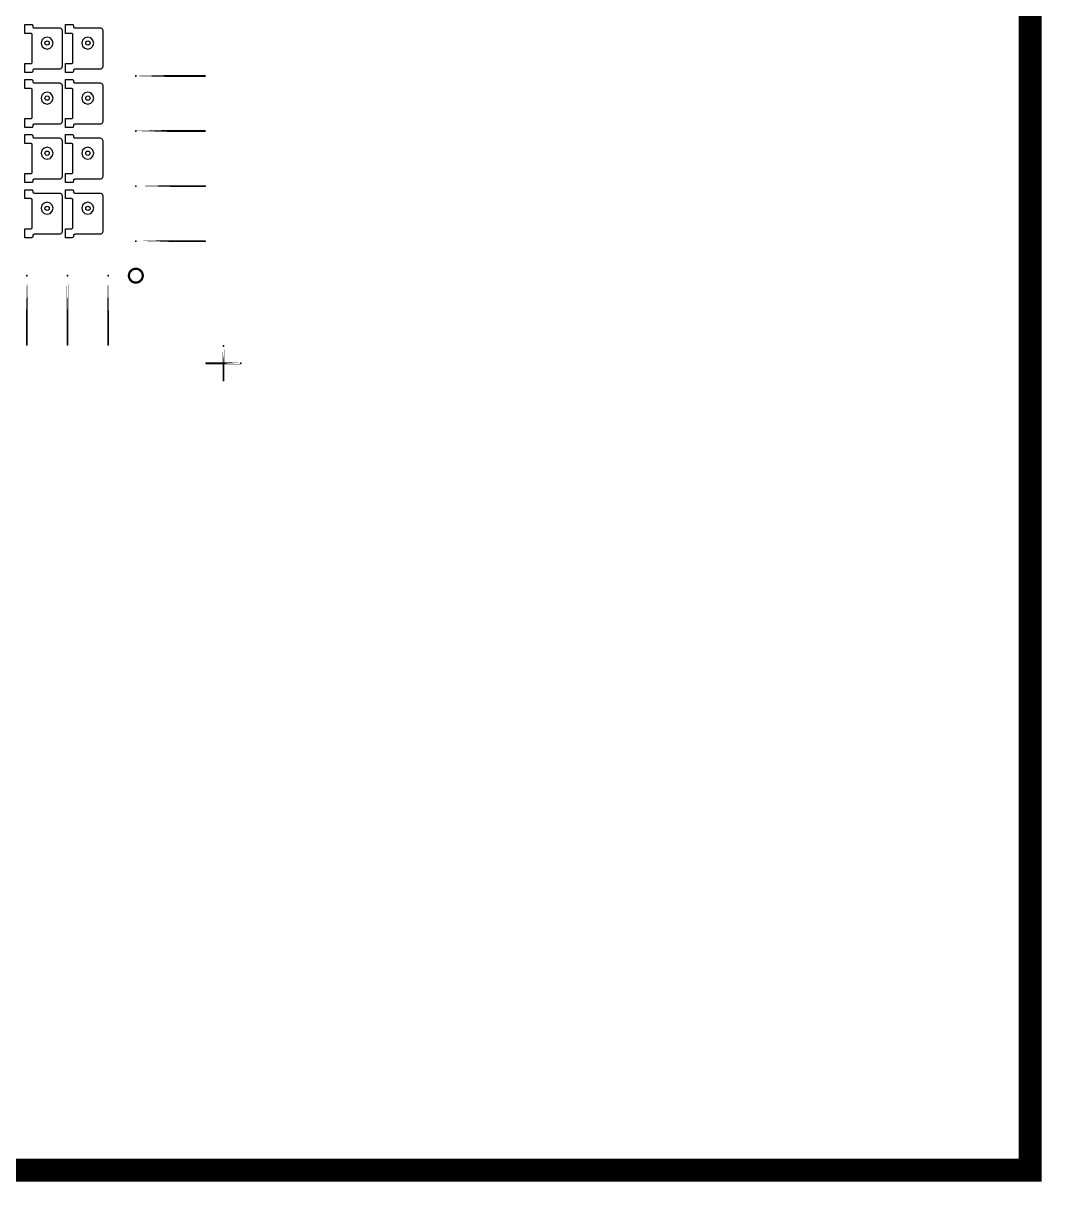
# Model space of a CAD drawing. Extents: x 11 to 212, y 11 to 212.
# Drawn here: x 167.5 to 211.7, y 10.7 to 61 of the extents above; entities that cross this region are included whole.
import ezdxf

# ---------------------------------------------------------------- set-up
doc = ezdxf.new("R2010")
doc.units = 0
doc.layers.get('0').update_dxf_attribs({"linetype": 'continuous'})
doc.layers.add('G', color=7, linetype='continuous')

# ---------------------------------------------------------------- blocks, each defined once
blk = doc.blocks.new('cutlineendpoint')
at = {"const_width": 0.04}
blk.add_lwpolyline([(-0.02, 0, 1), (0.02, 0, 1)], format="xyb", close=True, dxfattribs=at)

msp = doc.modelspace()

# ---------------------------------------------------------------- linework, layer by layer
at = {"layer": 'G'}
for points, const_width in [([(11.2, 211.2), (211.2, 211.2), (211.2, 11.2), (11.2, 11.2)], 1), ([(172.4, 58.659), (175.4, 58.659)], 0.08), ([(172.4, 56.271), (175.4, 56.271)], 0.08), ([(172.4, 53.882), (175.4, 53.882)], 0.08), ([(172.4, 51.494), (175.4, 51.494)], 0.08), ([(167.671, 50), (167.671, 47)], 0.08), ([(169.435, 50), (169.435, 47)], 0.08), ([(171.2, 50), (171.2, 47)], 0.08), ([(176.2, 46.95), (176.2, 45.45)], 0.08), ([(176.95, 46.2), (175.45, 46.2)], 0.08)]:
    msp.add_lwpolyline(points, close=True, dxfattribs=dict(at, const_width=const_width))
for points in [[(167.847, 59.2), (167.862, 59.202), (167.876, 59.208), (167.889, 59.217), (167.898, 59.229), (167.904, 59.244), (167.906, 59.259), (167.906, 60.447), (167.904, 60.462), (167.898, 60.476), (167.889, 60.489), (167.876, 60.498), (167.862, 60.504), (167.847, 60.506), (167.591, 60.506), (167.591, 60.894), (167.871, 60.894), (167.886, 60.892), (167.9, 60.886), (167.912, 60.877), (167.922, 60.865), (167.927, 60.851), (167.929, 60.835), (167.929, 60.806), (167.931, 60.791), (167.937, 60.776), (167.947, 60.764), (167.959, 60.755), (167.973, 60.749), (167.988, 60.747), (169.082, 60.747), (169.113, 60.743), (169.141, 60.731), (169.166, 60.713), (169.184, 60.688), (169.196, 60.66), (169.2, 60.629), (169.2, 59.076), (169.196, 59.046), (169.184, 59.018), (169.166, 58.993), (169.141, 58.975), (169.113, 58.963), (169.082, 58.959), (167.988, 58.959), (167.973, 58.957), (167.959, 58.951), (167.947, 58.942), (167.937, 58.929), (167.931, 58.915), (167.929, 58.9), (167.929, 58.871), (167.927, 58.855), (167.922, 58.841), (167.912, 58.829), (167.9, 58.82), (167.886, 58.814), (167.871, 58.812), (167.591, 58.812), (167.591, 59.2)], [(169.612, 59.2), (169.627, 59.202), (169.641, 59.208), (169.653, 59.217), (169.663, 59.229), (169.669, 59.244), (169.671, 59.259), (169.671, 60.447), (169.669, 60.462), (169.663, 60.476), (169.653, 60.489), (169.641, 60.498), (169.627, 60.504), (169.612, 60.506), (169.355, 60.506), (169.355, 60.894), (169.635, 60.894), (169.651, 60.892), (169.665, 60.886), (169.677, 60.877), (169.686, 60.865), (169.692, 60.851), (169.694, 60.835), (169.694, 60.806), (169.696, 60.791), (169.702, 60.776), (169.711, 60.764), (169.724, 60.755), (169.738, 60.749), (169.753, 60.747), (170.847, 60.747), (170.878, 60.743), (170.906, 60.731), (170.93, 60.713), (170.949, 60.688), (170.961, 60.66), (170.965, 60.629), (170.965, 59.076), (170.961, 59.046), (170.949, 59.018), (170.93, 58.993), (170.906, 58.975), (170.878, 58.963), (170.847, 58.959), (169.753, 58.959), (169.738, 58.957), (169.724, 58.951), (169.711, 58.942), (169.702, 58.929), (169.696, 58.915), (169.694, 58.9), (169.694, 58.871), (169.692, 58.855), (169.686, 58.841), (169.677, 58.829), (169.665, 58.82), (169.651, 58.814), (169.635, 58.812), (169.355, 58.812), (169.355, 59.2)], [(168.777, 59.959), (168.812, 60.088), (168.777, 60.218), (168.682, 60.312), (168.553, 60.347), (168.424, 60.312), (168.329, 60.218), (168.294, 60.088), (168.329, 59.959), (168.424, 59.864), (168.553, 59.829), (168.682, 59.864)], [(170.542, 59.959), (170.576, 60.088), (170.542, 60.218), (170.447, 60.312), (170.318, 60.347), (170.188, 60.312), (170.093, 60.218), (170.059, 60.088), (170.093, 59.959), (170.188, 59.864), (170.318, 59.829), (170.447, 59.864)], [(168.647, 60.088), (168.634, 60.041), (168.6, 60.007), (168.553, 59.994), (168.506, 60.007), (168.471, 60.041), (168.459, 60.088), (168.471, 60.135), (168.506, 60.17), (168.553, 60.182), (168.6, 60.17), (168.634, 60.135)], [(170.412, 60.088), (170.399, 60.041), (170.365, 60.007), (170.318, 59.994), (170.271, 60.007), (170.236, 60.041), (170.224, 60.088), (170.236, 60.135), (170.271, 60.17), (170.318, 60.182), (170.365, 60.17), (170.399, 60.135)], [(167.847, 56.812), (167.862, 56.814), (167.876, 56.82), (167.889, 56.829), (167.898, 56.841), (167.904, 56.855), (167.906, 56.871), (167.906, 58.059), (167.904, 58.074), (167.898, 58.088), (167.889, 58.1), (167.876, 58.11), (167.862, 58.116), (167.847, 58.118), (167.591, 58.118), (167.591, 58.506), (167.871, 58.506), (167.886, 58.504), (167.9, 58.498), (167.912, 58.489), (167.922, 58.476), (167.927, 58.462), (167.929, 58.447), (167.929, 58.418), (167.931, 58.402), (167.937, 58.388), (167.947, 58.376), (167.959, 58.367), (167.973, 58.361), (167.988, 58.359), (169.082, 58.359), (169.113, 58.355), (169.141, 58.343), (169.166, 58.324), (169.184, 58.3), (169.196, 58.272), (169.2, 58.241), (169.2, 56.688), (169.196, 56.658), (169.184, 56.629), (169.166, 56.605), (169.141, 56.586), (169.113, 56.575), (169.082, 56.571), (167.988, 56.571), (167.973, 56.569), (167.959, 56.563), (167.947, 56.553), (167.937, 56.541), (167.931, 56.527), (167.929, 56.512), (167.929, 56.482), (167.927, 56.467), (167.922, 56.453), (167.912, 56.441), (167.9, 56.431), (167.886, 56.426), (167.871, 56.424), (167.591, 56.424), (167.591, 56.812)], [(169.612, 56.812), (169.627, 56.814), (169.641, 56.82), (169.653, 56.829), (169.663, 56.841), (169.669, 56.855), (169.671, 56.871), (169.671, 58.059), (169.669, 58.074), (169.663, 58.088), (169.653, 58.1), (169.641, 58.11), (169.627, 58.116), (169.612, 58.118), (169.355, 58.118), (169.355, 58.506), (169.635, 58.506), (169.651, 58.504), (169.665, 58.498), (169.677, 58.489), (169.686, 58.476), (169.692, 58.462), (169.694, 58.447), (169.694, 58.418), (169.696, 58.402), (169.702, 58.388), (169.711, 58.376), (169.724, 58.367), (169.738, 58.361), (169.753, 58.359), (170.847, 58.359), (170.878, 58.355), (170.906, 58.343), (170.93, 58.324), (170.949, 58.3), (170.961, 58.272), (170.965, 58.241), (170.965, 56.688), (170.961, 56.658), (170.949, 56.629), (170.93, 56.605), (170.906, 56.586), (170.878, 56.575), (170.847, 56.571), (169.753, 56.571), (169.738, 56.569), (169.724, 56.563), (169.711, 56.553), (169.702, 56.541), (169.696, 56.527), (169.694, 56.512), (169.694, 56.482), (169.692, 56.467), (169.686, 56.453), (169.677, 56.441), (169.665, 56.431), (169.651, 56.426), (169.635, 56.424), (169.355, 56.424), (169.355, 56.812)], [(168.777, 57.571), (168.812, 57.7), (168.777, 57.829), (168.682, 57.924), (168.553, 57.959), (168.424, 57.924), (168.329, 57.829), (168.294, 57.7), (168.329, 57.571), (168.424, 57.476), (168.553, 57.441), (168.682, 57.476)], [(168.647, 57.7), (168.634, 57.653), (168.6, 57.618), (168.553, 57.606), (168.506, 57.618), (168.471, 57.653), (168.459, 57.7), (168.471, 57.747), (168.506, 57.782), (168.553, 57.794), (168.6, 57.782), (168.634, 57.747)], [(170.542, 57.571), (170.576, 57.7), (170.542, 57.829), (170.447, 57.924), (170.318, 57.959), (170.188, 57.924), (170.093, 57.829), (170.059, 57.7), (170.093, 57.571), (170.188, 57.476), (170.318, 57.441), (170.447, 57.476)], [(170.412, 57.7), (170.399, 57.653), (170.365, 57.618), (170.318, 57.606), (170.271, 57.618), (170.236, 57.653), (170.224, 57.7), (170.236, 57.747), (170.271, 57.782), (170.318, 57.794), (170.365, 57.782), (170.399, 57.747)], [(167.847, 54.424), (167.862, 54.426), (167.876, 54.431), (167.889, 54.441), (167.898, 54.453), (167.904, 54.467), (167.906, 54.482), (167.906, 55.671), (167.904, 55.686), (167.898, 55.7), (167.889, 55.712), (167.876, 55.722), (167.862, 55.727), (167.847, 55.729), (167.591, 55.729), (167.591, 56.118), (167.871, 56.118), (167.886, 56.116), (167.9, 56.11), (167.912, 56.1), (167.922, 56.088), (167.927, 56.074), (167.929, 56.059), (167.929, 56.029), (167.931, 56.014), (167.937, 56), (167.947, 55.988), (167.959, 55.978), (167.973, 55.973), (167.988, 55.971), (169.082, 55.971), (169.113, 55.967), (169.141, 55.955), (169.166, 55.936), (169.184, 55.912), (169.196, 55.883), (169.2, 55.853), (169.2, 54.3), (169.196, 54.27), (169.184, 54.241), (169.166, 54.217), (169.141, 54.198), (169.113, 54.186), (169.082, 54.182), (167.988, 54.182), (167.973, 54.18), (167.959, 54.174), (167.947, 54.165), (167.937, 54.153), (167.931, 54.139), (167.929, 54.124), (167.929, 54.094), (167.927, 54.079), (167.922, 54.065), (167.912, 54.053), (167.9, 54.043), (167.886, 54.037), (167.871, 54.035), (167.591, 54.035), (167.591, 54.424)], [(169.612, 54.424), (169.627, 54.426), (169.641, 54.431), (169.653, 54.441), (169.663, 54.453), (169.669, 54.467), (169.671, 54.482), (169.671, 55.671), (169.669, 55.686), (169.663, 55.7), (169.653, 55.712), (169.641, 55.722), (169.627, 55.727), (169.612, 55.729), (169.355, 55.729), (169.355, 56.118), (169.635, 56.118), (169.651, 56.116), (169.665, 56.11), (169.677, 56.1), (169.686, 56.088), (169.692, 56.074), (169.694, 56.059), (169.694, 56.029), (169.696, 56.014), (169.702, 56), (169.711, 55.988), (169.724, 55.978), (169.738, 55.973), (169.753, 55.971), (170.847, 55.971), (170.878, 55.967), (170.906, 55.955), (170.93, 55.936), (170.949, 55.912), (170.961, 55.883), (170.965, 55.853), (170.965, 54.3), (170.961, 54.27), (170.949, 54.241), (170.93, 54.217), (170.906, 54.198), (170.878, 54.186), (170.847, 54.182), (169.753, 54.182), (169.738, 54.18), (169.724, 54.174), (169.711, 54.165), (169.702, 54.153), (169.696, 54.139), (169.694, 54.124), (169.694, 54.094), (169.692, 54.079), (169.686, 54.065), (169.677, 54.053), (169.665, 54.043), (169.651, 54.037), (169.635, 54.035), (169.355, 54.035), (169.355, 54.424)], [(168.777, 55.182), (168.812, 55.312), (168.777, 55.441), (168.682, 55.536), (168.553, 55.571), (168.424, 55.536), (168.329, 55.441), (168.294, 55.312), (168.329, 55.182), (168.424, 55.088), (168.553, 55.053), (168.682, 55.088)], [(168.647, 55.312), (168.634, 55.265), (168.6, 55.23), (168.553, 55.218), (168.506, 55.23), (168.471, 55.265), (168.459, 55.312), (168.471, 55.359), (168.506, 55.393), (168.553, 55.406), (168.6, 55.393), (168.634, 55.359)], [(170.542, 55.182), (170.576, 55.312), (170.542, 55.441), (170.447, 55.536), (170.318, 55.571), (170.188, 55.536), (170.093, 55.441), (170.059, 55.312), (170.093, 55.182), (170.188, 55.088), (170.318, 55.053), (170.447, 55.088)], [(170.412, 55.312), (170.399, 55.265), (170.365, 55.23), (170.318, 55.218), (170.271, 55.23), (170.236, 55.265), (170.224, 55.312), (170.236, 55.359), (170.271, 55.393), (170.318, 55.406), (170.365, 55.393), (170.399, 55.359)], [(167.847, 52.035), (167.862, 52.037), (167.876, 52.043), (167.889, 52.053), (167.898, 52.065), (167.904, 52.079), (167.906, 52.094), (167.906, 53.282), (167.904, 53.298), (167.898, 53.312), (167.889, 53.324), (167.876, 53.333), (167.862, 53.339), (167.847, 53.341), (167.591, 53.341), (167.591, 53.729), (167.871, 53.729), (167.886, 53.727), (167.9, 53.722), (167.912, 53.712), (167.922, 53.7), (167.927, 53.686), (167.929, 53.671), (167.929, 53.641), (167.931, 53.626), (167.937, 53.612), (167.947, 53.6), (167.959, 53.59), (167.973, 53.584), (167.988, 53.582), (169.082, 53.582), (169.113, 53.578), (169.141, 53.567), (169.166, 53.548), (169.184, 53.524), (169.196, 53.495), (169.2, 53.465), (169.2, 51.912), (169.196, 51.881), (169.184, 51.853), (169.166, 51.829), (169.141, 51.81), (169.113, 51.798), (169.082, 51.794), (167.988, 51.794), (167.973, 51.792), (167.959, 51.786), (167.947, 51.777), (167.937, 51.765), (167.931, 51.751), (167.929, 51.735), (167.929, 51.706), (167.927, 51.691), (167.922, 51.676), (167.912, 51.664), (167.9, 51.655), (167.886, 51.649), (167.871, 51.647), (167.591, 51.647), (167.591, 52.035)], [(169.612, 52.035), (169.627, 52.037), (169.641, 52.043), (169.653, 52.053), (169.663, 52.065), (169.669, 52.079), (169.671, 52.094), (169.671, 53.282), (169.669, 53.298), (169.663, 53.312), (169.653, 53.324), (169.641, 53.333), (169.627, 53.339), (169.612, 53.341), (169.355, 53.341), (169.355, 53.729), (169.635, 53.729), (169.651, 53.727), (169.665, 53.722), (169.677, 53.712), (169.686, 53.7), (169.692, 53.686), (169.694, 53.671), (169.694, 53.641), (169.696, 53.626), (169.702, 53.612), (169.711, 53.6), (169.724, 53.59), (169.738, 53.584), (169.753, 53.582), (170.847, 53.582), (170.878, 53.578), (170.906, 53.567), (170.93, 53.548), (170.949, 53.524), (170.961, 53.495), (170.965, 53.465), (170.965, 51.912), (170.961, 51.881), (170.949, 51.853), (170.93, 51.829), (170.906, 51.81), (170.878, 51.798), (170.847, 51.794), (169.753, 51.794), (169.738, 51.792), (169.724, 51.786), (169.711, 51.777), (169.702, 51.765), (169.696, 51.751), (169.694, 51.735), (169.694, 51.706), (169.692, 51.691), (169.686, 51.676), (169.677, 51.664), (169.665, 51.655), (169.651, 51.649), (169.635, 51.647), (169.355, 51.647), (169.355, 52.035)], [(168.777, 52.794), (168.812, 52.924), (168.777, 53.053), (168.682, 53.148), (168.553, 53.182), (168.424, 53.148), (168.329, 53.053), (168.294, 52.924), (168.329, 52.794), (168.424, 52.699), (168.553, 52.665), (168.682, 52.699)], [(168.647, 52.924), (168.634, 52.876), (168.6, 52.842), (168.553, 52.829), (168.506, 52.842), (168.471, 52.876), (168.459, 52.924), (168.471, 52.971), (168.506, 53.005), (168.553, 53.018), (168.6, 53.005), (168.634, 52.971)], [(170.542, 52.794), (170.576, 52.924), (170.542, 53.053), (170.447, 53.148), (170.318, 53.182), (170.188, 53.148), (170.093, 53.053), (170.059, 52.924), (170.093, 52.794), (170.188, 52.699), (170.318, 52.665), (170.447, 52.699)], [(170.412, 52.924), (170.399, 52.876), (170.365, 52.842), (170.318, 52.829), (170.271, 52.842), (170.236, 52.876), (170.224, 52.924), (170.236, 52.971), (170.271, 53.005), (170.318, 53.018), (170.365, 53.005), (170.399, 52.971)]]:
    msp.add_lwpolyline(points, close=True, dxfattribs=at)
at = {"layer": 'G', "const_width": 0.1}
msp.add_lwpolyline([(172.1, 50, 1), (172.7, 50, 1)], format="xyb", close=True, dxfattribs=at)

# ---------------------------------------------------------------- block references
at = {"layer": 'G'}
for p in [(172.4, 58.659), (175.4, 58.659), (172.4, 56.271), (175.4, 56.271), (172.4, 53.882), (175.4, 53.882), (172.4, 51.494), (175.4, 51.494), (167.671, 50), (169.435, 50), (171.2, 50), (167.671, 47), (169.435, 47), (171.2, 47), (176.2, 46.95), (175.45, 46.2), (176.95, 46.2), (176.2, 45.45)]:
    msp.add_blockref('cutlineendpoint', p, dxfattribs=at)

doc.saveas('drawing.dxf')
